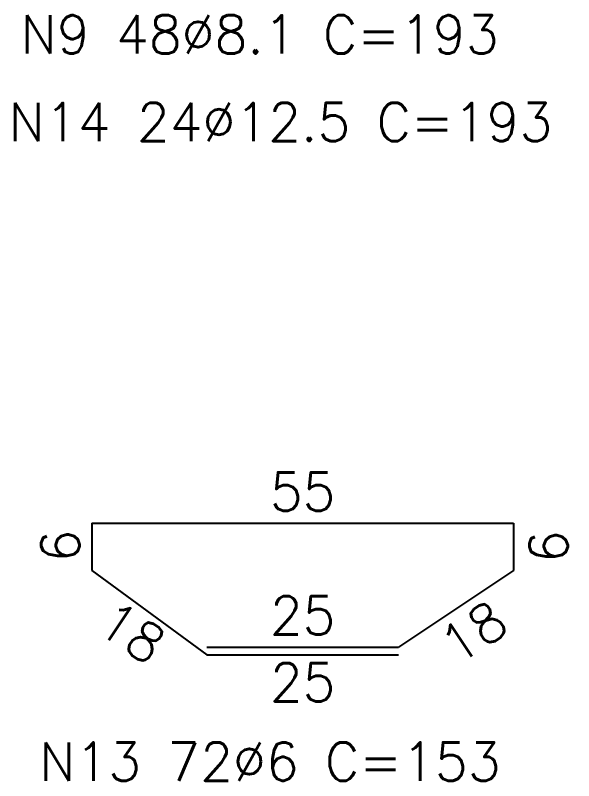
# Model space of a CAD drawing. Header units: centimetres. Extents: x 1658 to 6058, y 7825 to 9310.
# Drawn here: x 5257.7 to 5403.5, y 8407 to 8606.8 of the extents above; entities that cross this region are included whole.
import ezdxf

# ---------------------------------------------------------------- set-up
doc = ezdxf.new("R2010")
doc.units = ezdxf.units.CM
doc.header["$LTSCALE"] = 50
doc.header["$MEASUREMENT"] = 0
doc.header["$PDMODE"] = 67
for name, color, linetype in [('COTAS-PRECON', 1, 'Continuous'), ('LINHA-04-PRECON', 4, 'Continuous'), ('X1', 2, 'Continuous')]:
    doc.layers.add(name, color=color, linetype=linetype)
doc.styles.add('PRECON-ROMANS', font='romans.shx')
doc.styles.add('ROMANS', font='ROMANS.SHX', dxfattribs={"oblique": 15, "height": 3})
doc.styles.get("Standard").update_dxf_attribs({"font": 'romans.shx'})
doc.dimstyles.new('ESC50-25', dxfattribs={"dimscale": 50, "dimtxt": 0.2, "dimasz": 0.1, "dimexe": 0.1, "dimexo": 0.1, "dimgap": 0.065, "dimtad": 1, "dimdec": 1, "dimlfac": 0.5, "dimzin": 12, "dimdsep": 46, "dimtxsty": 'Standard', "dimblk": 'ARCHTICK', "dimcen": 0.09, "dimdle": 0.1, "dimclrd": 256, "dimclre": 256, "dimclrt": 2, "dimaunit": 1, "dimazin": 0, "dimtfac": 1, "dimtdec": 1, "dimtix": 1, "dimtmove": 1, "dimatfit": 3, "dimfxl": 1, "dimtolj": 1, "dimtzin": 0, "dimlwd": -1, "dimlwe": -1, "dimarcsym": 0})

# ---------------------------------------------------------------- blocks, each defined once
blk = doc.blocks.new('*D278')
at = {"layer": 'Defpoints', "color": 0}
for p in [(5277.74, 8474.2), (5387.74, 8474.2), (5387.74, 8474.2)]:
    blk.add_point(p, dxfattribs=at)
at = {"layer": 'COTAS-PRECON', "color": 2, "insert": (5332.74, 8482.45), "char_height": 10, "attachment_point": 5}
blk.add_mtext('\\A1;55', dxfattribs=at)
blk = doc.blocks.new('_ArchTick')
at = {"color": 0, "linetype": 'ByBlock', "const_width": 0.15}
blk.add_lwpolyline([(-0.5, -0.5), (0.5, 0.5)], dxfattribs=at)
blk = doc.blocks.new('*D279')
at = {"layer": 'Defpoints', "color": 0}
for p in [(5387.74, 8474.2), (5387.74, 8461.88), (5387.74, 8461.88)]:
    blk.add_point(p, dxfattribs=at)
at = {"layer": 'COTAS-PRECON', "color": 2, "insert": (5396.89, 8468.04), "char_height": 10, "attachment_point": 5, "rotation": 90}
blk.add_mtext('\\A1;6', dxfattribs=at)
blk = doc.blocks.new('*D280')
at = {"layer": 'Defpoints', "color": 0}
for p in [(5277.74, 8474.2), (5277.74, 8462.28), (5277.74, 8462.28)]:
    blk.add_point(p, dxfattribs=at)
at = {"layer": 'COTAS-PRECON', "color": 2, "insert": (5269.49, 8468.24), "char_height": 10, "attachment_point": 5, "rotation": 90}
blk.add_mtext('\\A1;6', dxfattribs=at)
blk = doc.blocks.new('*D286')
at = {"layer": 'Defpoints', "color": 0}
for p in [(5387.74, 8461.88), (5357.74, 8441.88), (5357.74, 8441.88)]:
    blk.add_point(p, dxfattribs=at)
at = {"layer": 'COTAS-PRECON', "color": 2, "insert": (5377.32, 8445.7), "char_height": 10, "attachment_point": 5, "rotation": 33.6901}
blk.add_mtext('\\A1;18', dxfattribs=at)
blk = doc.blocks.new('*D287')
at = {"layer": 'Defpoints', "color": 0}
for p in [(5277.74, 8461.88), (5307.74, 8441.88), (5307.74, 8441.88)]:
    blk.add_point(p, dxfattribs=at)
at = {"layer": 'COTAS-PRECON', "color": 2, "insert": (5288.15, 8445.7), "char_height": 10, "attachment_point": 5, "rotation": 326.3099}
blk.add_mtext('\\A1;18', dxfattribs=at)
blk = doc.blocks.new('*D288')
at = {"layer": 'Defpoints', "color": 0}
for p in [(5307.74, 8441.88), (5357.74, 8441.88), (5357.74, 8441.88)]:
    blk.add_point(p, dxfattribs=at)
at = {"layer": 'COTAS-PRECON', "color": 2, "insert": (5332.74, 8450.13), "char_height": 10, "attachment_point": 5}
blk.add_mtext('\\A1;25', dxfattribs=at)
blk = doc.blocks.new('*D289')
at = {"layer": 'Defpoints', "color": 0}
for p in [(5307.74, 8439.83), (5357.74, 8439.83), (5357.74, 8439.83)]:
    blk.add_point(p, dxfattribs=at)
at = {"layer": 'COTAS-PRECON', "color": 2, "insert": (5332.74, 8432.66), "char_height": 10, "attachment_point": 5}
blk.add_mtext('\\A1;25', dxfattribs=at)

msp = doc.modelspace()

# ---------------------------------------------------------------- linework, layer by layer
at = {"layer": 'LINHA-04-PRECON', "extrusion": (0, 1, 0)}
for p, q in [((5277.735, 8474.201), (5387.735, 8474.201)), ((5277.735, 8474.201), (5277.735, 8461.876)), ((5387.735, 8474.201), (5387.735, 8461.876)), ((5277.735, 8461.876), (5307.735, 8439.828)), ((5387.735, 8461.876), (5357.735, 8441.876))]:
    msp.add_line(p, q, dxfattribs=at)
at = {"layer": 'LINHA-04-PRECON'}
for p, q in [((5307.735, 8441.876), (5357.735, 8441.876)), ((5307.735, 8439.828), (5357.735, 8439.828))]:
    msp.add_line(p, q, dxfattribs=at)

# ---------------------------------------------------------------- texts
at = {"layer": 'X1'}
for s, style, p in [('N9 48%%C8.1 C=193', 'ROMANS', (5259.148, 8596.771)), ('N14 24%%C12.5 C=193', 'PRECON-ROMANS', (5256.02, 8573.923)), ('N13 72%%C6 C=153', 'PRECON-ROMANS', (5263.963, 8406.979))]:
    msp.add_text(s, height=10, dxfattribs=dict(at, style=style)).set_placement(p)

# ---------------------------------------------------------------- dimensions: what is measured, and where the dimension line sits
at = {"layer": 'COTAS-PRECON'}
for p1, p2, picture, middle in [((5277.735, 8474.201), (5387.735, 8474.201), '*D278', (5332.735, 8482.451)), ((5277.735, 8474.201), (5277.735, 8462.276), '*D280', (5269.485, 8468.238)), ((5307.735, 8441.876), (5357.735, 8441.876), '*D288', (5332.735, 8450.126))]:
    dim = msp.add_aligned_dim(p1=p1, p2=p2, distance=0, dimstyle='ESC50-25', override={"dimse1": 1, "dimse2": 1, "dimsd1": 1, "dimsd2": 1, "dimtmove": 2}, dxfattribs=at)
    dim.commit()
    dim.dimension.update_dxf_attribs({"geometry": picture, "text_midpoint": middle})
for base, p1, p2, angle, override, picture, middle in [((5387.735, 8461.876), (5387.735, 8474.201), (5387.735, 8461.876), 270, {"dimdec": 0, "dimse1": 1, "dimse2": 1, "dimsd1": 1, "dimsd2": 1, "dimtmove": 2}, '*D279', (5396.893, 8468.038)), ((5307.735, 8441.876), (5277.735, 8461.876), (5307.735, 8441.876), 326.30993, {"dimdec": 0, "dimse1": 1, "dimse2": 1, "dimsd1": 1, "dimsd2": 1, "dimtmove": 2}, '*D287', (5288.146, 8445.7)), ((5357.735, 8441.876), (5387.735, 8461.876), (5357.735, 8441.876), 213.69007, {"dimdec": 0, "dimse1": 1, "dimse2": 1, "dimsd1": 1, "dimsd2": 1, "dimtmove": 2}, '*D286', (5377.325, 8445.7)), ((5357.735, 8439.828), (5307.735, 8439.828), (5357.735, 8439.828), 360, {"dimse1": 1, "dimse2": 1, "dimsd1": 1, "dimsd2": 1, "dimtmove": 2}, '*D289', (5332.735, 8432.657))]:
    dim = msp.add_linear_dim(base=base, p1=p1, p2=p2, angle=angle, dimstyle='ESC50-25', override=override, dxfattribs=at)
    dim.commit()
    dim.dimension.update_dxf_attribs({"geometry": picture, "text_midpoint": middle, "dimtype": 161})

doc.saveas('drawing.dxf')
